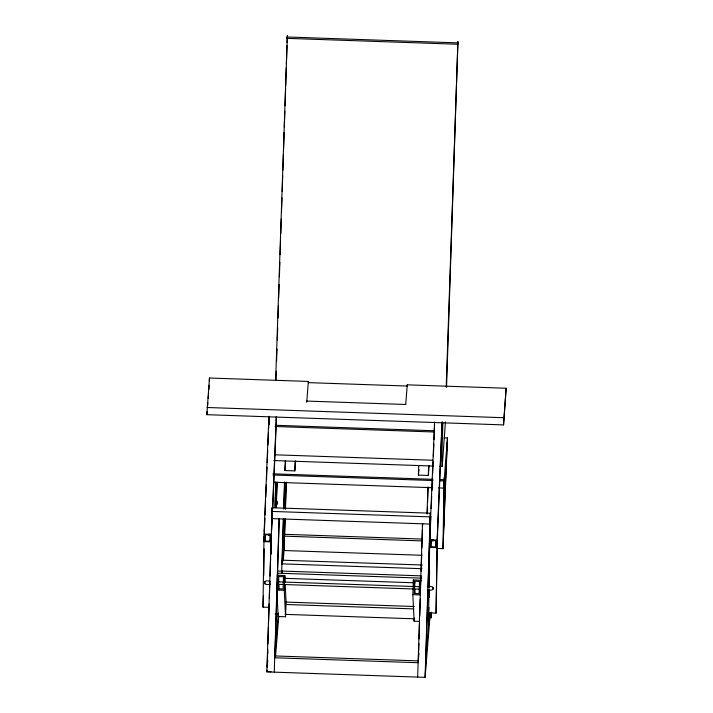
<?xml version="1.0" encoding="UTF-8"?>
<svg xmlns="http://www.w3.org/2000/svg" width="713" height="713" viewBox="0 0 713 713"><rect width="100%" height="100%" fill="white"/><g stroke="black" fill="none" stroke-linecap="round" stroke-linejoin="round"><path stroke-width="1.07" d="M276.822 501.881C276.671 504.519 276.956 501.221 276.715 502.335M270.396 581.576C262.794 578.341 262.42 586.737 270.316 584.045M427.39 586.986C435.304 584.295 434.885 592.681 427.301 589.455M269.345 607.36L262.981 607.137L264.042 534.09L268.926 416.24L268.703 425.046L269.149 419.592M263.783 575.498L264.175 548.858M264.425 531.096L264.461 528.877M265.174 541.06L265.272 534.759L270.209 534.928L270.12 541.229L265.174 541.06L265.45 534.385M271.172 554.108L271.296 545.231M271.983 522.148L272.01 519.937M275.378 505.419L275.575 492.211M275.637 487.799L275.717 482.3M437.532 534.848L436.053 613.1L428.638 612.85L428.976 589.535M429.003 587.316L429.689 539.794L434.582 421.944M428.852 621.843L428.976 612.975M429.199 597.449L429.324 588.983M429.351 587.476L429.591 570.846M429.921 547.905L430.135 533.146M430.215 527.602L430.42 513.191L272.188 507.736L266.849 671.896L425.082 677.35L430.296 612.663M430.83 546.764L430.919 540.472L435.866 540.641L435.768 546.942L430.83 546.764L431.124 539.946M431.196 543.466L431.124 540.392M436.053 613.1L437.105 540.053L441.998 422.203M442.149 422.043L436.998 547.611L429.582 547.352L430.135 534.01M436.606 548.431L442.96 548.654L444.101 479.706L439.654 479.555M443.495 535.882L444.324 478.459M276.974 502.915L276.929 504.385L277.009 501.524M206.85 414.681L209.462 378.024L308.355 381.428L308.319 382.631L407.212 386.036L407.248 384.842L506.15 388.246L503.538 424.903L206.85 414.681L207.118 411.401M209.364 381.099L209.462 378.024M275.984 380.118L276.279 371.223M276.608 361.241L277.009 348.996M277.304 340.146L277.705 327.882M278.034 317.936L278.435 305.663M278.694 297.945L279.131 284.549M279.389 276.769L279.861 262.331M280.12 254.639L280.557 241.217M280.815 233.543L281.287 218.989M281.51 212.447L281.983 197.875M282.205 191.351L282.713 175.656M282.892 170.255L283.409 154.543M283.587 149.16L284.139 132.324M284.318 126.95L284.835 111.21M285.013 105.854L285.574 88.982M285.681 85.649L286.269 67.878M286.403 63.653L287 45.65M287.098 42.557L287.33 35.65L275.646 380.02M267.179 667.11L267.74 649.329M267.91 643.884L268.436 627.11M268.605 621.745L269.166 603.786M269.336 598.501L269.87 581.567M270.04 576.015L270.601 558.243M270.735 553.805L271.296 536.024M271.457 530.98L272.01 513.271M276.403 416.463L276.127 425.304L434.36 430.759L434.565 424.128M276.279 507.629L277.081 482.104L275.993 507.701M276.466 507.282L276.68 500.615M277.17 485.081L277.232 482.861M274.264 672.154L279.077 518.859M274.942 656.308L276.974 591.826M277.455 576.273L279.273 518.511M283.346 518.984L281.706 571.158L277.464 571.006M283.658 509.002L284.496 482.362M282.107 564.143L283.533 518.636M283.854 508.645L284.692 482.006M295.619 460.892L294.817 470.874L284.924 470.527L285.227 460.946M284.968 519.135L284.38 538.003L282.259 537.932M285.289 509.144L286.127 482.505M282.526 560.935L284.674 534.313L285.164 518.779M285.476 508.788L286.314 482.148M294.817 470.874L295.12 461.293M429.128 465.491L428.326 475.473L418.433 475.134L418.736 465.553M417.666 677.092L422.479 523.805M418.344 661.254L418.905 643.42M419.039 638.973L419.601 621.201M419.779 615.649L420.296 598.991M420.857 581.22L421.035 575.658M421.169 571.22L421.731 553.448M421.909 547.896L422.461 530.115M422.604 525.677L422.675 523.458M427.06 513.939L427.898 487.3M427.247 513.583L427.461 506.925M427.595 502.487L428.085 486.952M428.326 475.473L428.629 465.892M425.082 677.35L430.126 516.88L271.894 511.426M429.957 522.558L430.42 513.191L428.094 587.352M425.376 673.669L428.032 589.25M429.324 612.993L429.048 619.321L429.199 613.207M442.051 422.167L441.775 431.017L442.479 422.283M445.438 421.953L442.229 466.355L440.01 466.284M446.543 387.106L457.924 41.532L446.204 387.016M444.137 484.412L444.359 477.22M447.131 442.844L446.908 450.028L447.22 445.456M444.137 437.844L447.47 437.96L442.96 548.654M503.538 424.903L506.15 388.246M285.227 584.393L286.082 602.093L285.556 616.781L278.132 616.522L276.849 589.972L277.375 575.284L284.799 575.543L285.12 582.182M277.58 576.122L277.687 573.181L421.089 578.127M278.569 576.55L278.123 588.786L283.07 588.965L283.516 576.719L278.569 576.55L278.836 582.084M285.556 616.781L284.264 590.23L284.799 575.543M412.827 594.66L413.362 579.972L420.777 580.23L420.242 594.918L412.827 594.66L414.119 621.21L419.413 621.388M414.547 581.238L414.11 593.474L419.057 593.644L419.494 581.407L414.547 581.238L414.823 586.772M414.119 621.21L414.235 618.064M264.781 582.574L264.835 581.434M264.808 582.664L264.746 583.858M277 503.004L276.983 503.717M264.158 536.087L263.935 541.648L271.35 541.898M264.327 532.067L264.897 518.298M265.04 514.964L265.592 501.622M265.78 497.175L266.279 484.947M266.51 479.386L267.019 467.158M267.206 462.71L267.714 450.473M267.945 444.921L268.453 432.693M268.632 428.246L269.051 418.237M262.981 607.137L263.471 595.435M270.12 541.229L270.387 534.465M271.6 531.007L272.01 520.998M272.473 509.884L276.35 416.49M272.731 508.547L276.189 425.162M276.377 420.715L276.466 418.486M274.755 507.656L275.815 482.068M430.456 526.23L430.875 516.221M431.196 508.44L431.704 496.212M431.935 490.651L432.443 478.423M432.622 473.976L433.13 461.748M433.361 456.186L433.869 443.958M434.057 439.511L434.422 430.616M428.638 612.85L428.861 607.529M430.073 613.287L429.886 617.734L431.124 617.779L431.57 612.28M431.124 617.779L431.312 613.332M435.768 546.942L435.999 541.381M443.602 528.324L447.096 444.074M442.889 422.916L441.73 460.545L442.229 466.355M432.96 587.227L432.871 589.615M207.474 407.034L207.822 402.676M208.178 398.309L208.526 393.941M208.882 389.574L209.23 385.207M271.876 512.317L272.125 509.242M271.724 517.103L271.974 514.037M271.965 514.92L271.662 518.609L429.894 524.064L430.206 519.483M267.598 653.839L267.776 651.62M266.849 671.896L266.992 670.051M267.232 667.101L267.767 660.452M284.924 470.527L285.556 462.764M275.013 654.097L278.32 613.064M281.546 573.136L281.724 570.917M275.548 656.272L278.765 616.344M282.259 573.092L282.437 570.872M283.239 560.89L284.237 547.798M306.733 402.275L308.355 381.428M405.715 404.592L407.248 384.842M418.433 475.134L418.887 469.582M418.415 659.044L418.861 653.491M425.83 659.293L429.591 612.717M444.047 481.801L447.47 437.96M444.146 483.521L443.834 488.093L438.54 487.906M429.582 569.66L429.342 570.837L429.529 569.348M270.485 534.349L270.361 535.035M268.774 534.402L268.632 535.026M269.336 534.42L269.202 535.053L269.086 534.394M269.906 534.447L269.764 535.071L269.648 534.42M432.212 540.071L432.042 540.686L431.962 540.151M432.773 540.089L432.639 540.712M429.992 539.135L429.832 540.561L429.966 539.117M431.009 540.409L430.955 540.632M431.579 540.436L431.392 540.133M269.184 534.358L268.685 534.411M269.247 534.429L269.496 534.358M269.737 534.456L269.505 534.438M270.316 534.394L270.307 535.089M432.604 540.097L432.613 540.704M429.493 570.596L429.315 569.42M430.269 539.135L429.966 540.392L429.743 539.153M433.201 540.73L433.254 540.106M306.768 401.08L405.661 404.485M207.082 407.497L503.77 417.72M275.102 426.508L434.618 432.007M274.452 454.778L432.862 460.241M273.845 460.553L433.361 466.052M273.008 473.815L432.987 479.323M272.963 475.01L432.951 480.526M439.618 480.758L444.065 480.91M273.596 482.229L432.729 487.71M284.674 534.313L422.515 539.064M264.042 534.09L271.457 534.34M429.689 539.794L437.105 540.053M422.372 540.909L284.532 536.158L284.077 550.525L421.918 555.284M422.292 565.008L282.232 560.186L281.929 563.867L421.998 568.698M281.706 571.051L420.661 575.846M285.298 578.35L415.358 582.833M278.195 581.844L419.592 586.719M278.106 584.312L419.511 589.188M276.849 589.972L284.264 590.23M285.334 602.066L414.289 606.513M285.539 604.472L413.896 608.902M275.245 614.018L278.56 614.134M285.2 614.365L414.663 618.822M418.264 660.88L274.861 655.942L274.719 657.778L418.112 662.725M268.106 671.628L271.074 671.735M433.183 540.73L433.085 540.08M268.596 535L268.516 534.376M269.817 534.447L270.218 534.438M419.494 581.407L419.601 583.626M414.93 588.983L415.144 593.403M413.362 579.972L413.629 585.507M283.516 576.719L283.676 580.043M278.943 584.295L279.211 589.829M437.096 555.338L436.9 555.784L437.024 552.477L437.096 555.338M272.188 507.736L272.152 509.955L272.188 507.736M287.286 37.005L287.107 38.368L457.701 44.251L457.88 42.887L287.286 37.005"/></g></svg>
